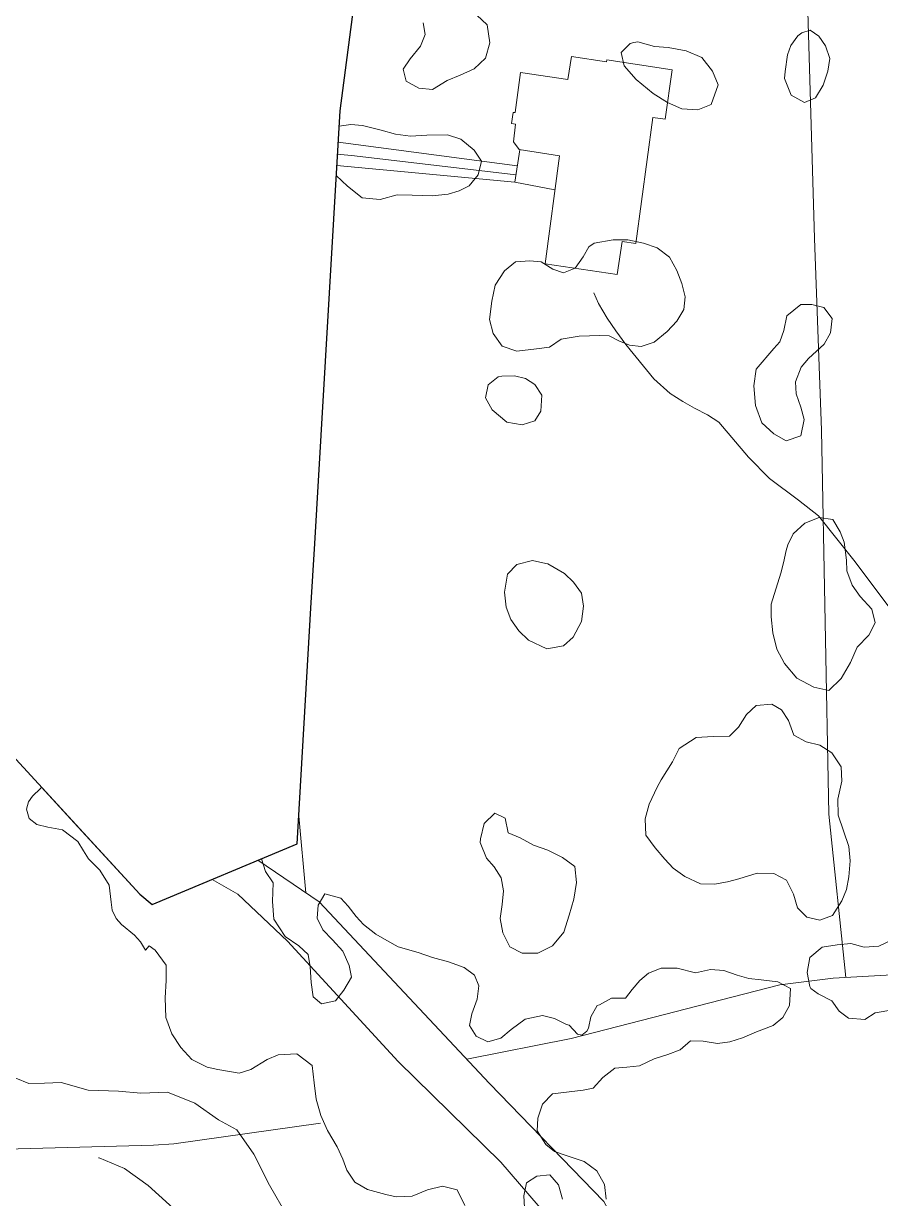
# Model space of a CAD drawing. Header units: metres. Extents: x 4652992 to 4879070, y 2074171 to 2309877.
# Drawn here: x 4654102.3 to 4654182.1, y 2309172.9 to 2309282.3 of the extents above; entities that cross this region are included whole.
import ezdxf

# ---------------------------------------------------------------- set-up
doc = ezdxf.new("R2010")
doc.units = ezdxf.units.M
doc.header["$MEASUREMENT"] = 0
doc.linetypes.add('DGN Style 3', pattern=[92.779933, 66.271381, -26.508552])
for name, color, linetype, lineweight in [('Level 1', 2, 'Continuous', 0), ('Level 20', 30, 'DGN Style 3', 0), ('Level 3', 46, 'Continuous', 0), ('Level 30', 5, 'Continuous', 0), ('Level 35', 4, 'Continuous', 0), ('Level 37', 3, 'Continuous', 0), ('Level 40', 1, 'Continuous', 0)]:
    doc.layers.add(name, color=color, linetype=linetype, lineweight=lineweight)
doc.layers.add('Limite', color=38, linetype='Continuous', lineweight=0, plot=False)

msp = doc.modelspace()

# ---------------------------------------------------------------- linework, layer by layer
at = {"layer": 'Level 1'}
msp.add_polyline3d([(4654164.072075, 2309146.218444, 1284.64375), (4654157.099199, 2309148.063845, 1282.56875), (4654148.996215, 2309147.904899, 1280.01875), (4654141.720667, 2309146.693183, 1277.91875), (4654137.221428, 2309147.395429, 1277.06875), (4654131.818158, 2309150.629173, 1275.60625), (4654128.182447, 2309156.787193, 1274.40625), (4654126.885166, 2309159.491523, 1273.93125), (4654125.017465, 2309162.405827, 1273.23125), (4654122.877853, 2309165.144568, 1272.03125), (4654116.867178, 2309171.431693, 1268.03125), (4654113.895333, 2309174.114984, 1266.99375), (4654111.684903, 2309175.699636, 1266.19375), (4654109.321028, 2309176.703317, 1265.78125), (4654109.264995, 2309176.715328, 1265.69375)], dxfattribs=at)
at = {"layer": 'Level 20', "linetype": 'Continuous'}
for points in [[(4654184.091492, 2309226.397948, 1299.311457), (4654179.754041, 2309232.187223, 1297.461457), (4654176.330726, 2309236.488541, 1296.111457), (4654174.478935, 2309237.925263, 1295.748957), (4654171.774886, 2309239.966254, 1294.836457), (4654169.818519, 2309241.958911, 1294.398957), (4654167.03583, 2309245.196041, 1293.848957), (4654166.007326, 2309245.894332, 1293.586457), (4654164.788849, 2309246.493054, 1293.398957), (4654163.689295, 2309247.122379, 1293.236457), (4654162.505584, 2309247.882094, 1293.086457), (4654161.002629, 2309249.243867, 1292.948957), (4654158.380941, 2309252.446405, 1292.423957), (4654157.447284, 2309253.713938, 1292.261457), (4654156.630412, 2309254.872148, 1292.123957), (4654155.833061, 2309256.250782, 1291.986457), (4654155.401309, 2309257.242016, 1291.886457)], [(4654178.004559, 2309075.345608, 1300.110414), (4654176.631652, 2309080.011248, 1299.860414), (4654175.142573, 2309084.532499, 1299.360414), (4654172.920741, 2309093.272194, 1296.910414), (4654172.005837, 2309100.322027, 1295.672914), (4654169.746724, 2309114.795581, 1290.772914), (4654169.414926, 2309123.102799, 1289.935414), (4654169.298181, 2309128.599799, 1289.247914), (4654169.335178, 2309132.315121, 1288.660414), (4654169.273925, 2309136.756616, 1288.047914), (4654168.72874, 2309140.793909, 1287.510414), (4654167.941357, 2309144.234261, 1286.997914), (4654167.365054, 2309147.996146, 1286.635414), (4654166.54811, 2309150.512013, 1286.497914), (4654162.332345, 2309157.365282, 1285.122914), (4654159.121324, 2309161.916373, 1284.272914), (4654152.916815, 2309169.138614, 1283.647914), (4654146.72775, 2309176.301139, 1282.672914), (4654137.164379, 2309185.669226, 1281.210414), (4654126.875431, 2309196.867032, 1279.222914), (4654122.227976, 2309201.265283, 1278.297914), (4654119.840413, 2309202.633736, 1278.001979)], [(4654126.822683, 2309171.300226, 1274.617636), (4654125.179012, 2309174.161117, 1274.017636), (4654123.741117, 2309177.052119, 1273.717636), (4654122.153647, 2309179.318395, 1273.417636), (4654120.423151, 2309180.234337, 1272.417636), (4654118.240367, 2309181.787574, 1271.117636), (4654115.697071, 2309182.80371, 1269.717636), (4654113.207605, 2309182.723756, 1268.517636), (4654111.125935, 2309182.901479, 1267.517636), (4654108.29055, 2309183.015508, 1266.317636), (4654105.782432, 2309183.721258, 1265.617636), (4654104.224845, 2309183.656325, 1265.317636), (4654102.755052, 2309183.62068, 1264.717636), (4654101.550283, 2309184.117359, 1264.417636)]]:
    msp.add_polyline3d(points, dxfattribs=at)
at = {"layer": 'Level 3', "extrusion": (-0.1397466599689946, -0.9522421534585234, 0.2714880332614759), "elevation": -2849033.891952, "flags": 128}
msp.add_lwpolyline([(4269518.906817, 805003.414404), (4269503.779726, 805001.907819), (4269502.184496, 805001.610591)], dxfattribs=at)
at = {"layer": 'Level 30', "color": 1}
msp.add_polyline3d([(4654150.857558, 2309259.945357, 1293.28048), (4654152.197008, 2309270.002544, 1293.221105), (4654148.440558, 2309270.581225, 1293.01798), (4654147.921994, 2309271.310951, 1293.01798), (4654148.114409, 2309272.951342, 1293.008605), (4654147.720516, 2309273.021756, 1293.008605), (4654147.882782, 2309274.050536, 1293.008605), (4654148.072374, 2309274.031287, 1293.008605), (4654148.57856, 2309277.746895, 1293.133605), (4654152.978562, 2309277.115969, 1293.477355), (4654153.307, 2309279.259494, 1293.477355), (4654156.579188, 2309278.756241, 1293.852355), (4654156.617354, 2309278.934805, 1293.852355), (4654162.694401, 2309278.021325, 1293.20548), (4654162.040562, 2309273.420644, 1293.19298), (4654160.9135, 2309273.584237, 1293.208605), (4654159.305128, 2309261.841097, 1293.264855), (4654158.042998, 2309262.040908, 1293.264855), (4654157.585732, 2309258.965353, 1293.264855), (4654150.857558, 2309259.945357, 1293.28048)], dxfattribs=at)
at = {"layer": 'Level 35', "extrusion": (-0.0243833502201881, 0.0036778152172049, 0.9996959167203133), "elevation": -103698.753308, "flags": 128}
msp.add_lwpolyline([(-2977586.298109, 4256415.173014), (-2977586.43661, 4256411.371181), (-2977589.507055, 4256411.371181)], dxfattribs=at)
at = {"layer": 'Level 37'}
for p, q in [((4654148.266801, 2309269.057903, 1291.751943), (4654131.589678, 2309271.27646, 1289.986644)), ((4654148.037352, 2309267.53669, 1292.026943), (4654131.462833, 2309269.109849, 1290.397785)), ((4654128.576133, 2309201.389723, 1285.44375), (4654127.915972, 2309208.526467, 1286.776091))]:
    msp.add_line(p, q, dxfattribs=at)
at = {"layer": 'Level 37', "extrusion": (-0.0821521352122406, -0.9379912452819539, 0.3367839818852422), "elevation": -2547906.356499, "flags": 128}
msp.add_lwpolyline([(4434907.796566, 912691.210713), (4434894.34575, 912681.970944), (4434892.47565, 912681.144977)], dxfattribs=at)
at = {"layer": 'Level 37'}
for points in [[(4654178.88158, 2309193.502645, 1301.094059), (4654177.309058, 2309208.704478, 1300.144059), (4654176.621192, 2309244.445985, 1297.744059), (4654175.960335, 2309262.299415, 1296.769059), (4654175.268079, 2309285.569833, 1294.294059), (4654145.643774, 2309288.689387, 1291.544059), (4654133.868362, 2309290.226561, 1288.782915)], [(4654181.233677, 2309068.893812, 1302.79757), (4654181.053731, 2309074.302509, 1302.47257), (4654182.862552, 2309074.866818, 1303.88507), (4654177.614229, 2309100.772467, 1301.11007), (4654171.288616, 2309120.821527, 1293.76007), (4654170.408761, 2309134.764596, 1291.41007), (4654169.242882, 2309146.860056, 1290.08507), (4654163.35518, 2309159.79766, 1289.01007), (4654156.320499, 2309172.643889, 1289.36007), (4654145.670641, 2309183.625173, 1288.81007), (4654129.821234, 2309200.547472, 1285.36007), (4654124.102942, 2309204.415624, 1284.39472)], [(4654205.68702, 2309195.005789, 1310.392707), (4654177.688558, 2309193.435745, 1300.680207), (4654172.741393, 2309192.819596, 1299.955207), (4654153.301642, 2309187.818159, 1291.480207), (4654143.56436, 2309185.874034, 1288.351588)], [(4654114.392884, 2309177.894715, 1270.0348), (4654087.994348, 2309177.156616, 1261.9), (4654066.885368, 2309178.852113, 1259), (4654064.792053, 2309178.964671, 1259.4)]]:
    msp.add_polyline3d(points, dxfattribs=at)
at = {"layer": 'Level 40', "color": 3}
msp.add_line((4654113.095196, 2309201.267305, 1281.6657), (4654113.240994, 2309201.143206, 1281.663802), dxfattribs=at)
for points in [[(4654139.505703, 2309282.38255, 1292.608943), (4654139.679386, 2309281.307399, 1292.558943), (4654139.2463, 2309280.218803, 1292.433943), (4654138.304694, 2309279.037948, 1292.321443), (4654137.641745, 2309278.085338, 1292.271443), (4654137.919546, 2309276.958936, 1292.283943), (4654139.102225, 2309276.300645, 1292.346443), (4654140.36891, 2309276.171959, 1292.421443), (4654141.72514, 2309277.004078, 1292.458943), (4654142.955954, 2309277.517294, 1292.471443), (4654144.259367, 2309278.101352, 1292.521443), (4654145.303244, 2309279.087223, 1292.571443), (4654145.724263, 2309280.524333, 1292.571443), (4654145.475475, 2309282.192183, 1292.558943), (4654144.488964, 2309283.096485, 1292.521443)], [(4654176.362134, 2309281.13858, 1297.096443), (4654176.993937, 2309280.231429, 1297.133943), (4654177.397947, 2309279.059189, 1296.933943), (4654177.206606, 2309277.900931, 1296.871443), (4654176.783648, 2309276.592642, 1296.808943), (4654176.045571, 2309275.409336, 1296.708943), (4654175.039429, 2309274.96917, 1296.658943), (4654173.786835, 2309275.638753, 1296.558943), (4654173.153468, 2309277.203092, 1296.496443), (4654173.239461, 2309277.869981, 1296.458943), (4654173.45827, 2309279.422147, 1296.371443), (4654173.754497, 2309280.27223, 1296.358943), (4654174.400959, 2309281.16112, 1296.346443), (4654174.776632, 2309281.451478, 1296.346443), (4654175.545306, 2309281.714316, 1296.371443), (4654176.362134, 2309281.13858, 1297.096443)], [(4654161.043648, 2309280.176706, 1294.558943), (4654162.315205, 2309280.103566, 1294.621443), (4654164.016456, 2309279.7659, 1294.758943), (4654165.461812, 2309279.168005, 1294.871443), (4654166.448103, 2309277.894964, 1294.908943), (4654166.973427, 2309276.606517, 1294.921443), (4654166.322855, 2309274.768614, 1294.921443), (4654165.103993, 2309274.285743, 1294.933943), (4654163.607814, 2309274.378585, 1294.921443), (4654162.2777, 2309274.980332, 1294.783943), (4654160.939791, 2309275.81309, 1294.721443), (4654159.355808, 2309277.100167, 1294.658943), (4654158.22693, 2309278.375245, 1294.571443), (4654157.953573, 2309279.638102, 1294.546443), (4654158.787672, 2309280.461823, 1294.546443), (4654159.123638, 2309280.561478, 1294.546443), (4654159.508432, 2309280.621953, 1294.583943), (4654161.043648, 2309280.176706, 1294.558943)], [(4654131.676643, 2309272.761898, 1293.075237), (4654132.765686, 2309272.914704, 1293.108943), (4654133.863976, 2309272.821891, 1293.133943), (4654135.579192, 2309272.395231, 1293.183943), (4654136.932212, 2309272.017818, 1293.283943), (4654138.326177, 2309271.832636, 1293.521443), (4654139.839308, 2309271.937733, 1293.796443), (4654141.763609, 2309271.954321, 1293.983943), (4654143.022696, 2309271.539685, 1294.158943), (4654144.268591, 2309270.524751, 1294.321443), (4654144.937012, 2309269.49052, 1294.333943), (4654144.640529, 2309268.233181, 1294.333943), (4654143.791805, 2309267.209601, 1294.133943), (4654142.86234, 2309266.749098, 1294.046443), (4654141.819216, 2309266.427944, 1293.896443), (4654140.327647, 2309266.289485, 1293.658943), (4654138.475716, 2309266.343481, 1293.371443), (4654137.079915, 2309266.385454, 1293.233943), (4654135.490742, 2309265.923355, 1293.071443), (4654133.805115, 2309266.085157, 1292.846443), (4654132.461274, 2309267.178616, 1292.683943), (4654131.407526, 2309268.165171, 1292.477287)], [(4654158.584433, 2309262.16642, 1298.483943), (4654160.03339, 2309261.883122, 1298.458943), (4654161.305374, 2309261.438219, 1298.458943), (4654162.456806, 2309260.562824, 1298.471443), (4654163.133712, 2309259.333114, 1298.446443), (4654163.586955, 2309258.12301, 1298.421443), (4654163.919617, 2309256.881802, 1298.346443), (4654163.777725, 2309255.685666, 1298.346443), (4654163.151548, 2309254.622279, 1298.346443), (4654162.231687, 2309253.650621, 1298.308943), (4654161.02204, 2309252.655746, 1298.246443), (4654159.825966, 2309252.257022, 1298.046443), (4654158.740713, 2309252.376466, 1297.796443), (4654157.746849, 2309252.790043, 1297.446443), (4654156.846337, 2309253.240584, 1296.771443), (4654155.973082, 2309253.285878, 1296.033943), (4654154.02237, 2309253.220721, 1295.858943), (4654152.363407, 2309252.921613, 1295.533943), (4654151.266545, 2309252.187738, 1295.371443), (4654150.062675, 2309252.01891, 1295.246443), (4654148.224776, 2309251.815366, 1295.171443), (4654146.871105, 2309252.277848, 1294.958943), (4654146.013329, 2309253.460901, 1294.783943), (4654145.692332, 2309254.756653, 1294.646443), (4654145.890588, 2309256.482677, 1294.508943), (4654146.205555, 2309257.955366, 1294.383943), (4654147.092327, 2309259.304999, 1294.283943), (4654148.097772, 2309260.144129, 1294.308943), (4654149.42612, 2309260.229114, 1294.383943), (4654150.489977, 2309260.142801, 1294.483943), (4654151.594718, 2309259.448618, 1294.771443), (4654152.573019, 2309259.095445, 1295.096443), (4654153.666011, 2309259.54488, 1295.671443), (4654154.401103, 2309260.584828, 1296.171443), (4654154.943659, 2309261.523575, 1296.346443), (4654155.445414, 2309261.87203, 1296.383943), (4654157.219125, 2309262.17497, 1296.408943), (4654158.584433, 2309262.16642, 1298.483943)], [(4654170.537218, 2309250.122791, 1298.071443), (4654170.318857, 2309248.573554, 1298.058943), (4654170.467754, 2309246.745774, 1298.058943), (4654171.06187, 2309245.135748, 1298.058943), (4654172.183007, 2309244.124929, 1298.083943), (4654173.319838, 2309243.45278, 1298.096443), (4654174.70207, 2309243.924996, 1298.121443), (4654175.002063, 2309245.45667, 1298.058943), (4654174.679883, 2309246.609134, 1297.983943), (4654174.260547, 2309247.83951, 1297.933943), (4654174.189104, 2309248.966533, 1297.908943), (4654174.704777, 2309250.309283, 1297.896443), (4654175.393226, 2309251.130295, 1297.821443), (4654176.847747, 2309252.470578, 1297.721443), (4654177.468254, 2309253.505734, 1297.583943), (4654177.618504, 2309254.870098, 1297.421443), (4654176.841423, 2309255.892404, 1297.333943), (4654175.704423, 2309256.165535, 1297.258943), (4654174.6781, 2309256.158318, 1297.233943), (4654173.396693, 2309255.094332, 1297.233943), (4654173.104548, 2309253.731994, 1297.483943), (4654172.740621, 2309252.698641, 1297.633943), (4654172.174704, 2309252.050794, 1297.658943), (4654170.537218, 2309250.122791, 1298.071443)], [(4654149.025592, 2309249.259339, 1294.108943), (4654149.912671, 2309248.724846, 1294.033943), (4654150.557689, 2309247.726904, 1293.946443), (4654150.466428, 2309246.228622, 1293.971443), (4654149.900254, 2309245.319374, 1294.083943), (4654148.732211, 2309244.940549, 1294.196443), (4654147.298262, 2309245.191718, 1294.233943), (4654145.942119, 2309246.342626, 1294.221443), (4654145.299002, 2309247.483358, 1294.208943), (4654145.556417, 2309248.688141, 1294.233943), (4654146.487953, 2309249.432878, 1294.233943), (4654146.839566, 2309249.471804, 1294.233943), (4654148.025308, 2309249.531784, 1294.283943), (4654149.025592, 2309249.259339, 1294.108943)], [(4654171.929573, 2309228.255387, 1298.996443), (4654171.934864, 2309227.087956, 1299.058943), (4654172.066186, 2309225.580521, 1299.171443), (4654172.453762, 2309224.074886, 1299.296443), (4654173.159785, 2309222.728358, 1299.546443), (4654174.318128, 2309221.369925, 1299.771443), (4654175.897967, 2309220.518244, 1299.971443), (4654177.311103, 2309220.214435, 1300.196443), (4654178.460869, 2309221.332664, 1300.546443), (4654179.32155, 2309222.825952, 1300.621443), (4654179.941481, 2309224.257214, 1300.646443), (4654181.03106, 2309225.359937, 1300.646443), (4654181.619803, 2309226.513442, 1300.596443), (4654181.294239, 2309227.778175, 1300.396443), (4654180.215417, 2309228.977282, 1300.121443), (4654179.47237, 2309230.018861, 1299.946443), (4654178.962413, 2309231.351683, 1299.796443), (4654178.949279, 2309232.350124, 1299.683943), (4654178.71126, 2309234.022728, 1299.583943), (4654178.348672, 2309234.982513, 1299.521443), (4654177.656146, 2309236.127016, 1299.396443), (4654176.394392, 2309236.341388, 1299.221443), (4654175.056584, 2309235.804063, 1299.133943), (4654173.963175, 2309234.815948, 1298.983943), (4654173.485141, 2309233.780873, 1298.871443), (4654173.314063, 2309233.248729, 1298.796443), (4654173.068937, 2309232.106688, 1298.758943), (4654172.831653, 2309231.133639, 1298.771443), (4654171.929573, 2309228.255387, 1298.996443)], [(4654152.656056, 2309231.102982, 1295.008943), (4654153.509135, 2309230.291921, 1294.983943), (4654154.261008, 2309229.274372, 1294.983943), (4654154.43071, 2309228.068138, 1294.996443), (4654154.269436, 2309226.64775, 1295.046443), (4654153.473378, 2309225.192639, 1295.121443), (4654152.587591, 2309224.384491, 1295.121443), (4654151.01431, 2309224.095032, 1295.133943), (4654149.302512, 2309224.890981, 1294.958943), (4654148.406579, 2309225.768315, 1294.858943), (4654147.666375, 2309226.840417, 1294.783943), (4654147.227972, 2309227.990292, 1294.708943), (4654147.09328, 2309229.360183, 1294.583943), (4654147.367429, 2309231.041612, 1294.533943), (4654148.216196, 2309231.943311, 1294.571443), (4654149.692098, 2309232.310765, 1294.583943), (4654150.918909, 2309232.047033, 1294.683943), (4654151.109746, 2309232.006008, 1294.733943), (4654152.656056, 2309231.102982, 1295.008943)], [(4654162.728309, 2309213.56039, 1299.783943), (4654163.367485, 2309214.816528, 1299.671443), (4654164.952221, 2309215.841042, 1299.571443), (4654166.534759, 2309215.927556, 1299.558943), (4654168.051266, 2309215.971383, 1299.546443), (4654168.88061, 2309216.788518, 1299.546443), (4654169.622684, 2309217.994106, 1299.546443), (4654170.53941, 2309218.820903, 1299.583943), (4654171.986034, 2309218.936623, 1299.758943), (4654172.900451, 2309218.427305, 1299.921443), (4654173.535118, 2309217.40933, 1300.108943), (4654174.039596, 2309216.049631, 1300.446443), (4654175.186992, 2309215.433372, 1300.771443), (4654176.458745, 2309215.131653, 1301.146443), (4654177.582811, 2309214.406653, 1301.321443), (4654178.442644, 2309213.112786, 1301.396443), (4654178.494701, 2309211.764989, 1301.408943), (4654178.138908, 2309210.106693, 1301.383943), (4654178.161801, 2309208.622971, 1301.396443), (4654178.670131, 2309207.148689, 1301.508943), (4654179.151278, 2309205.680249, 1301.646443), (4654179.296549, 2309204.369299, 1301.771443), (4654179.171863, 2309202.860411, 1301.921443), (4654178.948241, 2309201.685608, 1301.958943), (4654178.497473, 2309200.64493, 1301.971443), (4654177.633023, 2309199.266568, 1301.983943), (4654176.460097, 2309198.836088, 1301.871443), (4654175.242709, 2309199.126124, 1301.658943), (4654174.371102, 2309199.967506, 1301.458943), (4654173.990872, 2309201.243629, 1301.283943), (4654173.360165, 2309202.545138, 1301.083943), (4654172.158404, 2309203.173079, 1300.896443), (4654170.632213, 2309203.216649, 1300.733943), (4654168.923338, 2309202.673828, 1300.546443), (4654167.866956, 2309202.388935, 1300.396443), (4654166.631961, 2309202.1993, 1300.196443), (4654165.329063, 2309202.223326, 1300.158943), (4654163.882658, 2309202.903838, 1299.721443), (4654162.797441, 2309203.677367, 1299.471443), (4654162.007381, 2309204.501224, 1299.246443), (4654161.128069, 2309205.57177, 1299.033943), (4654160.244905, 2309206.756896, 1298.971443), (4654160.200662, 2309208.273645, 1298.958943), (4654160.552493, 2309209.648407, 1298.971443), (4654161.288843, 2309211.224927, 1299.058943), (4654161.663787, 2309211.912197, 1299.058943), (4654162.728309, 2309213.56039, 1299.783943)], [(4654113.964622, 2309196.442392, 1281.112463), (4654113.645061, 2309196.031437, 1281.6), (4654113.177633, 2309196.807326, 1281.6), (4654112.613215, 2309197.443302, 1281.6), (4654111.409774, 2309198.429359, 1281.6), (4654110.887362, 2309198.993332, 1281.6), (4654110.538537, 2309199.756348, 1281.6), (4654110.432543, 2309200.517063, 1281.6), (4654110.235463, 2309202.095706, 1281.6), (4654109.379067, 2309203.480049, 1281.6), (4654108.319174, 2309204.551066, 1281.6), (4654107.841393, 2309205.286792, 1281.6), (4654107.336428, 2309206.151827, 1281.6), (4654105.887662, 2309207.249103, 1280.4), (4654104.544815, 2309207.477577, 1280.4), (4654103.517194, 2309207.746065, 1280.4), (4654102.807519, 2309208.29864, 1280.4), (4654102.544961, 2309209.162756, 1280.4), (4654102.724226, 2309209.85023, 1280.4), (4654103.101987, 2309210.363434, 1280.4), (4654103.852022, 2309211.096358, 1281.8), (4654103.941428, 2309211.226243, 1281.8), (4654106.659562, 2309208.26902, 1281.7601), (4654113.095196, 2309201.267305, 1281.6657)], [(4654148.54411, 2309206.48826, 1297.8625), (4654149.796576, 2309205.820778, 1298), (4654151.12286, 2309205.36515, 1298.3), (4654152.484224, 2309204.67428, 1298.6), (4654153.641471, 2309203.828004, 1298.9), (4654153.780026, 2309202.346607, 1299.0625), (4654153.529717, 2309200.777947, 1299.0625), (4654153.100483, 2309199.30464, 1299.0625), (4654152.614904, 2309197.701118, 1299.0625), (4654151.549753, 2309196.449779, 1299.0625), (4654150.175245, 2309195.74876, 1299.05), (4654148.728548, 2309195.774833, 1298.9125), (4654147.567508, 2309196.337289, 1298.7), (4654146.935116, 2309197.640112, 1298.475), (4654146.679941, 2309198.975774, 1298.225), (4654146.850607, 2309200.305368, 1297.975), (4654146.976577, 2309201.559171, 1297.75), (4654146.779778, 2309202.768442, 1297.575), (4654146.116368, 2309203.793291, 1297.425), (4654145.406364, 2309204.60044, 1297.3375), (4654144.808917, 2309206.066539, 1297.3), (4654144.851584, 2309206.398937, 1297.3375), (4654145.187495, 2309207.835359, 1297.3125), (4654146.188579, 2309208.78736, 1297.35), (4654147.143471, 2309208.326106, 1297.3875), (4654147.420046, 2309206.957384, 1297.4125), (4654148.54411, 2309206.48826, 1297.8625)], [(4654124.43213, 2309204.553236, 1284.748465), (4654124.797991, 2309203.351324, 1284.8), (4654125.536123, 2309202.323214, 1284.85), (4654125.453517, 2309200.5728, 1285.0125), (4654125.594535, 2309198.919291, 1285.2), (4654126.642435, 2309197.302902, 1285.375), (4654127.911008, 2309196.450731, 1285.5625), (4654128.779538, 2309195.626505, 1285.6625), (4654128.971298, 2309194.483848, 1285.75), (4654129.064523, 2309193.014519, 1285.875), (4654129.248613, 2309191.699593, 1286.125), (4654130.035718, 2309191.037784, 1286.3625), (4654131.340284, 2309191.308343, 1286.7125), (4654132.103199, 2309192.30394, 1286.9125), (4654132.824221, 2309193.511437, 1287.0375), (4654132.592928, 2309194.604612, 1286.8375), (4654132.008795, 2309195.947482, 1286.4875), (4654131.042909, 2309196.99552, 1286.2875), (4654130.142518, 2309197.942534, 1286.175), (4654129.616208, 2309199.012111, 1286.1375), (4654129.731265, 2309200.233804, 1286.15), (4654130.33369, 2309201.292855, 1286.2375), (4654131.841227, 2309200.882127, 1286.5375), (4654132.521536, 2309200.12731, 1286.6375), (4654133.249638, 2309199.188312, 1286.75), (4654133.929947, 2309198.433496, 1286.85), (4654135.097624, 2309197.516036, 1287.0625), (4654136.108353, 2309196.951131, 1287.475), (4654137.168644, 2309196.346596, 1288.1), (4654139.030791, 2309195.830724, 1288.4625), (4654140.38197, 2309195.366618, 1289.1125), (4654141.861775, 2309194.961847, 1289.525), (4654143.312079, 2309194.41848, 1289.8125), (4654144.293305, 2309193.714981, 1290.0375), (4654144.686858, 2309192.702902, 1290.175), (4654144.544069, 2309191.487165, 1290.275), (4654144.021298, 2309190.121146, 1290.3625), (4654143.818916, 2309189.034151, 1290.625), (4654144.446122, 2309188.029864, 1290.875), (4654145.524114, 2309187.508486, 1291.15), (4654146.729554, 2309187.858306, 1291.425), (4654147.712551, 2309188.661705, 1291.625), (4654149.020067, 2309189.627298, 1291.8875), (4654150.62555, 2309189.949174, 1292.175), (4654151.728914, 2309189.683222, 1292.2125), (4654152.856469, 2309189.122213, 1292.2125), (4654153.100153, 2309189.040892, 1292.2125)], [(4654183.136529, 2309196.966971, 1304.95), (4654181.971319, 2309196.400014, 1304.45), (4654180.57538, 2309196.333444, 1304.4), (4654179.347193, 2309196.65352, 1304.3875), (4654178.080219, 2309196.53108, 1304.2875), (4654176.682266, 2309196.324054, 1304.1625), (4654175.516806, 2309195.362661, 1303.9875), (4654175.269466, 2309193.950527, 1304), (4654175.526647, 2309192.655482, 1304.1875), (4654175.626646, 2309192.464943, 1304.275), (4654176.311773, 2309191.979696, 1304.15)], [(4654113.964622, 2309196.442392, 1281.112463), (4654114.542664, 2309196.038939, 1281.1875), (4654115.558313, 2309194.657504, 1281.3), (4654115.568399, 2309193.201125, 1281.3125), (4654115.459453, 2309191.595797, 1281.3125), (4654115.537646, 2309189.775784, 1281.2875), (4654116.088416, 2309188.261487, 1281.1375), (4654116.921072, 2309186.97751, 1281.05), (4654117.934349, 2309185.858344, 1281.05), (4654119.382299, 2309185.140283, 1281.0875), (4654120.384313, 2309184.925147, 1281.0875), (4654122.350439, 2309184.590264, 1281.1625), (4654123.443053, 2309184.937361, 1281.425), (4654124.978037, 2309185.858417, 1281.35), (4654126.004915, 2309186.30688, 1281.325), (4654127.741852, 2309186.399301, 1281.625), (4654129.168488, 2309185.307722, 1281.9125), (4654129.349723, 2309183.698259, 1282.0625), (4654129.548722, 2309182.172236, 1282.1875), (4654129.982235, 2309180.65403, 1282.3), (4654130.584525, 2309179.245008, 1282.45), (4654131.481143, 2309177.714624, 1282.6375), (4654132.025393, 2309176.579822, 1282.7625), (4654132.386651, 2309175.542478, 1282.85), (4654133.137581, 2309174.421469, 1282.9625), (4654134.307195, 2309173.763169, 1283.1375), (4654136.009198, 2309173.281405, 1283.3625), (4654136.983378, 2309173.072244, 1283.4625), (4654138.47988, 2309173.129035, 1283.725), (4654139.91597, 2309173.722313, 1283.9875), (4654141.298765, 2309174.065275, 1284.4125), (4654142.678608, 2309173.710849, 1284.825), (4654143.386311, 2309172.25011, 1284.9375)], [(4654156.5663, 2309172.858338, 1290.05), (4654156.406307, 2309174.225248, 1290.05), (4654155.683617, 2309175.485988, 1289.9875), (4654154.508603, 2309176.361713, 1289.9375), (4654152.920103, 2309176.900801, 1289.9375), (4654151.727267, 2309177.298342, 1290.025), (4654150.930397, 2309177.951217, 1290.1125), (4654150.120397, 2309179.202326, 1290.3625), (4654150.175609, 2309180.381324, 1290.55), (4654150.630579, 2309181.701429, 1290.9625), (4654151.548955, 2309182.666989, 1291.3625), (4654153.120532, 2309182.840361, 1291.85), (4654154.403024, 2309182.990661, 1292.0625), (4654155.326641, 2309183.189559, 1292.475), (4654156.250858, 2309184.18222, 1292.8625), (4654157.374804, 2309185.046994, 1293.6375), (4654158.476836, 2309185.150929, 1294.15), (4654159.666177, 2309185.264497, 1294.7), (4654161.032484, 2309185.935536, 1295.725), (4654162.307388, 2309186.314289, 1296.3125), (4654163.45235, 2309186.749257, 1296.4625), (4654164.401676, 2309187.594768, 1296.85), (4654165.588971, 2309187.567008, 1297.5125), (4654166.931316, 2309187.335881, 1298.0625), (4654168.072185, 2309187.488195, 1298.45), (4654169.265619, 2309187.884416, 1298.8125), (4654170.548411, 2309188.431597, 1299.175), (4654172.126128, 2309189.028952, 1299.325), (4654173.024936, 2309189.771882, 1299.825), (4654173.634957, 2309190.888621, 1299.8125), (4654173.717625, 2309192.458677, 1299.65), (4654172.544358, 2309193.078848, 1299.475), (4654170.994396, 2309193.269433, 1299.2875), (4654169.830464, 2309193.405597, 1299.2), (4654168.76173, 2309193.719821, 1299.1), (4654167.520422, 2309194.156109, 1298.875), (4654166.257499, 2309194.228439, 1298.5), (4654164.885651, 2309193.927181, 1298.2875), (4654163.159322, 2309194.354056, 1297.85), (4654161.682942, 2309194.358745, 1297.4375), (4654160.504982, 2309193.902498, 1297.125), (4654159.678009, 2309193.229224, 1296.725), (4654158.984772, 2309192.385508, 1296.1625), (4654158.357528, 2309191.584348, 1295.2), (4654157.044087, 2309191.554098, 1294.275), (4654155.94555, 2309190.939055, 1293.7625), (4654155.704936, 2309190.877236, 1293.6875), (4654155.112437, 2309189.841799, 1293.2875), (4654154.911808, 2309188.779042, 1293), (4654154.766092, 2309188.498401, 1292.95), (4654154.286612, 2309188.119209, 1292.8875), (4654153.879266, 2309188.206555, 1292.675), (4654153.100153, 2309189.040892, 1292.2125)], [(4654176.311773, 2309191.979696, 1304.15), (4654177.578248, 2309191.313265, 1304.3625), (4654178.272698, 2309190.346995, 1304.6625), (4654179.123313, 2309189.713503, 1304.925), (4654180.646202, 2309189.583747, 1305.3), (4654181.628545, 2309190.218148, 1305.4125), (4654183.265283, 2309190.486613, 1305.75)], [(4654148.954866, 2309172.080399, 1288.55), (4654148.87809, 2309173.174285, 1288.5375), (4654149.135077, 2309174.366724, 1288.5375), (4654150.091992, 2309174.983781, 1288.5875), (4654151.31433, 2309175.118626, 1288.6875), (4654152.107107, 2309174.183096, 1288.8875), (4654152.474717, 2309172.856728, 1289.125)]]:
    msp.add_polyline3d(points, dxfattribs=at)
at = {"layer": 'Limite', "color": 5, "linetype": 'Continuous', "lineweight": 30}
msp.add_polyline3d([(4654023.010578, 2309286.655864, 1261.128004), (4654036.331865, 2309278.697062, 1263.687033), (4654048.738857, 2309271.284455, 1265.89826), (4654113.095196, 2309201.267305, 1276.958567), (4654114.24025, 2309200.29267, 1276.891012), (4654127.764927, 2309205.946463, 1284.357085), (4654129.049837, 2309227.89392, 1288.496062), (4654129.402619, 2309233.919808, 1288.961884), (4654131.761053, 2309274.20368, 1288.604575), (4654139.512182, 2309333.139227, 1284.256938)], dxfattribs=at)

doc.saveas('drawing.dxf')
